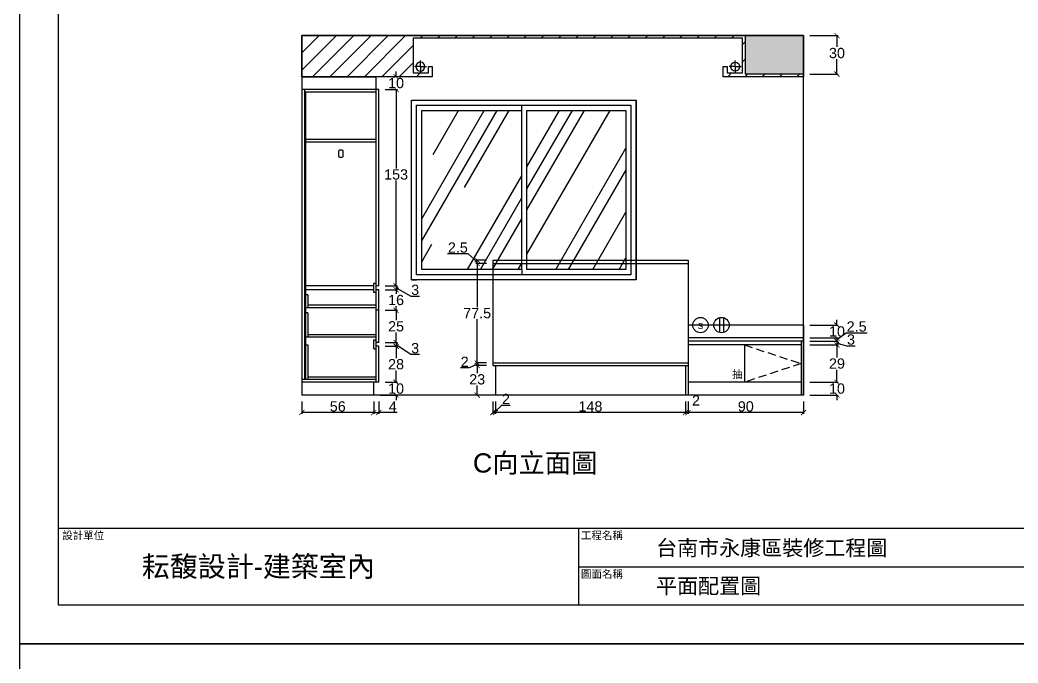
# Model space of a CAD drawing. Header units: millimetres. Extents: x -2628 to 3435, y -3699 to 2704.
# Drawn here: x 1698 to 2475, y -1338 to -837 of the extents above; entities that cross this region are included whole.
import ezdxf
from ezdxf.enums import TextEntityAlignment as Align

# ---------------------------------------------------------------- set-up
doc = ezdxf.new("R2010")
doc.units = ezdxf.units.MM
doc.header["$PDMODE"] = 35
doc.linetypes.add('HIDDEN', pattern=[9.525, 6.35, -3.175])
for name, color, linetype in [('02-結構樑', 252, 'HIDDEN'), ('03-結構牆', 253, 'Continuous'), ('05-窗線', 150, 'Continuous'), ('06-傢俱', 6, 'Continuous'), ('08-文字', 7, 'Continuous'), ('10-標註', 140, 'Continuous'), ('11-填充', 8, 'Continuous'), ('13-線', 40, 'Continuous'), ('14-燈具', 40, 'Continuous'), ('圖框', 255, 'Continuous'), ('填充線', 8, 'Continuous')]:
    doc.layers.add(name, color=color, linetype=linetype)
doc.layers.add('不出圖', color=235, linetype='Continuous', plot=False)
doc.styles.get("Standard").update_dxf_attribs({"font": 'arial.ttf'})
doc.dimstyles.new('ISO-40', dxfattribs={"dimscale": 0, "dimtxt": 8, "dimasz": 4, "dimexe": 1, "dimexo": 5, "dimgap": 0.68, "dimtad": 1, "dimtih": 1, "dimtoh": 1, "dimdec": 1, "dimrnd": 0.5, "dimdsep": 46, "dimtxsty": 'Standard', "dimblk": 'ARCHTICK', "dimcen": 2.5, "dimadec": 0, "dimazin": 0, "dimtfac": 1, "dimtdec": 1, "dimtmove": 1, "dimatfit": 3, "dimldrblk": 'ARCHTICK', "dimfxl": 15, "dimarcsym": 0})

# ---------------------------------------------------------------- blocks, each defined once
blk = doc.blocks.new('開關')
at = {"layer": '13-線'}
blk.add_circle((0, 0), 12, dxfattribs=at)
blk.add_text('s', height=12, dxfattribs=at).set_placement((0, 0), align=Align.MIDDLE)
blk = doc.blocks.new('插座')
at = {"layer": '13-線'}
for p, q in [((-3, 11.6), (-3, -11.6)), ((3, 11.6), (3, -11.6))]:
    blk.add_line(p, q, dxfattribs=at)
blk.add_circle((0, 0), 12, dxfattribs=at)
blk = doc.blocks.new('櫃子高低立面')
at = {"layer": '06-傢俱'}
for p, q in [((0, 248), (0, 0)), ((0, 248), (58, 248)), ((58, 10), (58, 248)), ((60, 238), (0, 238)), ((2, 238), (2, 12)), ((58, 236), (2, 236)), ((2.8, 236), (2.8, 12)), ((60, 85), (60, 238)), ((58, 199), (2.8, 199)), ((58, 197), (2.8, 197)), ((56, 80), (56, 87)), ((58, 87), (56, 87)), ((56, 85), (2.8, 85)), ((56, 82), (2.8, 82)), ((4.8, 78), (2.8, 78)), ((4.8, 78), (4.8, 68)), ((58, 80), (56, 80)), ((60, 85), (58, 85)), ((60, 82), (58, 82)), ((60, 41), (60, 82)), ((58, 70), (4.8, 70)), ((58, 68), (2.8, 68)), ((4.8, 64), (2.8, 64)), ((4.8, 64), (4.8, 45)), ((60, 66), (58, 66)), ((58, 47), (4.8, 47)), ((58, 45), (2.8, 45)), ((2.8, 39), (4.8, 39)), ((4.8, 39), (4.8, 12)), ((56, 36), (56, 43)), ((56, 43), (58, 43)), ((60, 41), (58, 41)), ((56, 36), (58, 36)), ((60, 38), (58, 38)), ((60, 10), (60, 38)), ((58, 12), (0, 12)), ((60, 10), (0, 10)), ((58, 14), (4.8, 14)), ((56, 0), (56, 10)), ((56, 0), (0, 0))]:
    blk.add_line(p, q, dxfattribs=at)
blk.add_lwpolyline([(29.9, 191), (30.9, 191, -0.414214), (31.9, 190), (31.9, 186, -0.414214), (30.9, 185), (29.9, 185, -0.414214), (28.9, 186), (28.9, 190, -0.414214)], format="xyb", close=True, dxfattribs=at)
blk = doc.blocks.new('_ArchTick')
at = {"color": 0, "linetype": 'ByBlock', "const_width": 0.15}
blk.add_lwpolyline([(-0.5, -0.5), (0.5, 0.5)], dxfattribs=at)
blk = doc.blocks.new('*D259')
at = {"layer": '10-標註', "color": 0, "lineweight": -2, "transparency": 16777216}
for p, q in [((1982.58, -891.21), (1991.99, -891.21)), ((1990.99, -891.21), (1990.99, -952.65)), ((1990.99, -1044.21), (1990.99, -962.18)), ((1982.58, -1044.21), (1991.99, -1044.21))]:
    blk.add_line(p, q, dxfattribs=at)
at = {"layer": 'Defpoints', "color": 0, "transparency": 16777216}
for p in [(1977.58, -891.21), (1977.58, -1044.21), (1990.99, -1044.21)]:
    blk.add_point(p, dxfattribs=at)
at = {"layer": '10-標註', "color": 0, "lineweight": -2, "transparency": 16777216, "xscale": 4, "yscale": 4, "zscale": 4}
for p, rotation in [((1990.99, -891.21), 90), ((1990.99, -1044.21), 270)]:
    blk.add_blockref('_ArchTick', p, dxfattribs=dict(at, rotation=rotation))
at = {"layer": '10-標註', "color": 0, "transparency": 16777216, "insert": (1990.99, -957.41), "char_height": 8, "attachment_point": 5}
blk.add_mtext('153', dxfattribs=at)
blk = doc.blocks.new('*D260')
at = {"layer": '10-標註', "color": 0, "lineweight": -2, "transparency": 16777216}
for p, q in [((1982.58, -1044.21), (1991.99, -1044.21)), ((1982.58, -1047.21), (1991.99, -1047.21)), ((1990.99, -1044.21), (1990.99, -1047.21)), ((1990.99, -1045.71), (2002.55, -1052.09)), ((2002.55, -1052.09), (2009.15, -1052.09))]:
    blk.add_line(p, q, dxfattribs=at)
at = {"layer": 'Defpoints', "color": 0, "transparency": 16777216}
for p in [(1977.58, -1044.21), (1977.58, -1047.21), (1990.99, -1047.21)]:
    blk.add_point(p, dxfattribs=at)
at = {"layer": '10-標註', "color": 0, "lineweight": -2, "transparency": 16777216, "xscale": 4, "yscale": 4, "zscale": 4}
for p, rotation in [((1990.99, -1044.21), 90), ((1990.99, -1047.21), 270)]:
    blk.add_blockref('_ArchTick', p, dxfattribs=dict(at, rotation=rotation))
at = {"layer": '10-標註', "color": 0, "transparency": 16777216, "insert": (2005.85, -1047.32), "char_height": 8, "attachment_point": 5}
blk.add_mtext('3', dxfattribs=at)
blk = doc.blocks.new('*D261')
at = {"layer": '10-標註', "color": 0, "lineweight": -2, "transparency": 16777216}
for p, q in [((1982.58, -1047.21), (1991.99, -1047.21)), ((1990.99, -1047.21), (1990.99, -1050.44)), ((1982.58, -1063.21), (1991.99, -1063.21)), ((1990.99, -1063.21), (1990.99, -1059.97))]:
    blk.add_line(p, q, dxfattribs=at)
at = {"layer": 'Defpoints', "color": 0, "transparency": 16777216}
for p in [(1977.58, -1047.21), (1977.58, -1063.21), (1990.99, -1063.21)]:
    blk.add_point(p, dxfattribs=at)
at = {"layer": '10-標註', "color": 0, "lineweight": -2, "transparency": 16777216, "xscale": 4, "yscale": 4, "zscale": 4}
for p, rotation in [((1990.99, -1047.21), 90), ((1990.99, -1063.21), 270)]:
    blk.add_blockref('_ArchTick', p, dxfattribs=dict(at, rotation=rotation))
at = {"layer": '10-標註', "color": 0, "transparency": 16777216, "insert": (1990.99, -1055.21), "char_height": 8, "attachment_point": 5}
blk.add_mtext('16', dxfattribs=at)
blk = doc.blocks.new('*D262')
at = {"layer": '10-標註', "color": 0, "lineweight": -2, "transparency": 16777216}
for p, q in [((1982.58, -1063.21), (1991.99, -1063.21)), ((1990.99, -1063.21), (1990.99, -1070.94)), ((1990.99, -1088.21), (1990.99, -1080.47)), ((1982.58, -1088.21), (1991.99, -1088.21))]:
    blk.add_line(p, q, dxfattribs=at)
at = {"layer": 'Defpoints', "color": 0, "transparency": 16777216}
for p in [(1977.58, -1063.21), (1977.58, -1088.21), (1990.99, -1088.21)]:
    blk.add_point(p, dxfattribs=at)
at = {"layer": '10-標註', "color": 0, "lineweight": -2, "transparency": 16777216, "xscale": 4, "yscale": 4, "zscale": 4}
for p, rotation in [((1990.99, -1063.21), 90), ((1990.99, -1088.21), 270)]:
    blk.add_blockref('_ArchTick', p, dxfattribs=dict(at, rotation=rotation))
at = {"layer": '10-標註', "color": 0, "transparency": 16777216, "insert": (1990.99, -1075.71), "char_height": 8, "attachment_point": 5}
blk.add_mtext('25', dxfattribs=at)
blk = doc.blocks.new('*D263')
at = {"layer": '10-標註', "color": 0, "lineweight": -2, "transparency": 16777216}
for p, q in [((1982.58, -1088.21), (1991.99, -1088.21)), ((1990.99, -1088.21), (1990.99, -1091.21)), ((1982.58, -1091.21), (1991.99, -1091.21)), ((1990.99, -1089.71), (2002.55, -1097.47)), ((2002.55, -1097.47), (2009.15, -1097.47))]:
    blk.add_line(p, q, dxfattribs=at)
at = {"layer": 'Defpoints', "color": 0, "transparency": 16777216}
for p in [(1977.58, -1088.21), (1977.58, -1091.21), (1990.99, -1091.21)]:
    blk.add_point(p, dxfattribs=at)
at = {"layer": '10-標註', "color": 0, "lineweight": -2, "transparency": 16777216, "xscale": 4, "yscale": 4, "zscale": 4}
for p, rotation in [((1990.99, -1088.21), 90), ((1990.99, -1091.21), 270)]:
    blk.add_blockref('_ArchTick', p, dxfattribs=dict(at, rotation=rotation))
at = {"layer": '10-標註', "color": 0, "transparency": 16777216, "insert": (2005.85, -1092.7), "char_height": 8, "attachment_point": 5}
blk.add_mtext('3', dxfattribs=at)
blk = doc.blocks.new('*D264')
at = {"layer": '10-標註', "color": 0, "lineweight": -2, "transparency": 16777216}
for p, q in [((1982.58, -1091.21), (1991.99, -1091.21)), ((1990.99, -1091.21), (1990.99, -1100.44)), ((1990.99, -1119.21), (1990.99, -1109.97)), ((1982.58, -1119.21), (1991.99, -1119.21))]:
    blk.add_line(p, q, dxfattribs=at)
at = {"layer": 'Defpoints', "color": 0, "transparency": 16777216}
for p in [(1977.58, -1091.21), (1977.58, -1119.21), (1990.99, -1119.21)]:
    blk.add_point(p, dxfattribs=at)
at = {"layer": '10-標註', "color": 0, "lineweight": -2, "transparency": 16777216, "xscale": 4, "yscale": 4, "zscale": 4}
for p, rotation in [((1990.99, -1091.21), 90), ((1990.99, -1119.21), 270)]:
    blk.add_blockref('_ArchTick', p, dxfattribs=dict(at, rotation=rotation))
at = {"layer": '10-標註', "color": 0, "transparency": 16777216, "insert": (1990.99, -1105.21), "char_height": 8, "attachment_point": 5}
blk.add_mtext('28', dxfattribs=at)
blk = doc.blocks.new('*D265')
at = {"layer": '10-標註', "color": 0, "lineweight": -2, "transparency": 16777216}
for p, q in [((1917.58, -1134.21), (1917.58, -1143.87)), ((1973.58, -1134.21), (1973.58, -1143.87)), ((1973.58, -1142.87), (1917.58, -1142.87))]:
    blk.add_line(p, q, dxfattribs=at)
at = {"layer": 'Defpoints', "color": 0, "transparency": 16777216}
for p in [(1917.58, -1129.21), (1973.58, -1129.21), (1917.58, -1142.87)]:
    blk.add_point(p, dxfattribs=at)
at = {"layer": '10-標註', "color": 0, "lineweight": -2, "transparency": 16777216, "xscale": 4, "yscale": 4, "zscale": 4, "rotation": 180}
blk.add_blockref('_ArchTick', (1917.58, -1142.87), dxfattribs=at)
at = {"layer": '10-標註', "color": 0, "lineweight": -2, "transparency": 16777216, "xscale": 4, "yscale": 4, "zscale": 4}
blk.add_blockref('_ArchTick', (1973.58, -1142.87), dxfattribs=at)
at = {"layer": '10-標註', "color": 0, "transparency": 16777216, "insert": (1945.58, -1138.11), "char_height": 8, "attachment_point": 5}
blk.add_mtext('56', dxfattribs=at)
blk = doc.blocks.new('*D266')
at = {"layer": '10-標註', "color": 0, "lineweight": -2, "transparency": 16777216}
for p, q in [((1973.58, -1134.21), (1973.58, -1143.87)), ((1977.58, -1134.21), (1977.58, -1143.87)), ((1973.58, -1142.87), (1977.58, -1142.87)), ((1991.87, -1142.87), (1977.58, -1142.87))]:
    blk.add_line(p, q, dxfattribs=at)
at = {"layer": 'Defpoints', "color": 0, "transparency": 16777216}
for p in [(1973.58, -1129.21), (1977.58, -1129.21), (1977.58, -1142.87)]:
    blk.add_point(p, dxfattribs=at)
at = {"layer": '10-標註', "color": 0, "lineweight": -2, "transparency": 16777216, "xscale": 4, "yscale": 4, "zscale": 4, "rotation": 180}
blk.add_blockref('_ArchTick', (1973.58, -1142.87), dxfattribs=at)
at = {"layer": '10-標註', "color": 0, "lineweight": -2, "transparency": 16777216, "xscale": 4, "yscale": 4, "zscale": 4}
blk.add_blockref('_ArchTick', (1977.58, -1142.87), dxfattribs=at)
at = {"layer": '10-標註', "color": 0, "transparency": 16777216, "insert": (1988.43, -1138.19), "char_height": 8, "attachment_point": 5}
blk.add_mtext('4', dxfattribs=at)
blk = doc.blocks.new('*D267')
at = {"layer": '10-標註', "color": 0, "lineweight": -2, "transparency": 16777216}
for p, q in [((2218.38, -1134.21), (2218.38, -1143.87)), ((2308.38, -1134.21), (2308.38, -1143.87)), ((2308.38, -1142.87), (2218.38, -1142.87))]:
    blk.add_line(p, q, dxfattribs=at)
at = {"layer": 'Defpoints', "color": 0, "transparency": 16777216}
for p in [(2218.38, -1129.21), (2308.38, -1129.21), (2218.38, -1142.87)]:
    blk.add_point(p, dxfattribs=at)
at = {"layer": '10-標註', "color": 0, "lineweight": -2, "transparency": 16777216, "xscale": 4, "yscale": 4, "zscale": 4, "rotation": 180}
blk.add_blockref('_ArchTick', (2218.38, -1142.87), dxfattribs=at)
at = {"layer": '10-標註', "color": 0, "lineweight": -2, "transparency": 16777216, "xscale": 4, "yscale": 4, "zscale": 4}
blk.add_blockref('_ArchTick', (2308.38, -1142.87), dxfattribs=at)
at = {"layer": '10-標註', "color": 0, "transparency": 16777216, "insert": (2263.38, -1138.11), "char_height": 8, "attachment_point": 5}
blk.add_mtext('90', dxfattribs=at)
blk = doc.blocks.new('*D268')
at = {"layer": '10-標註', "color": 0, "lineweight": -2, "transparency": 16777216}
for p, q in [((2216.38, -1134.21), (2216.38, -1143.87)), ((2218.38, -1134.21), (2218.38, -1143.87)), ((2218.38, -1142.87), (2216.38, -1142.87))]:
    blk.add_line(p, q, dxfattribs=at)
at = {"layer": 'Defpoints', "color": 0, "transparency": 16777216}
for p in [(2216.38, -1129.21), (2218.38, -1129.21), (2216.38, -1142.87)]:
    blk.add_point(p, dxfattribs=at)
at = {"layer": '10-標註', "color": 0, "lineweight": -2, "transparency": 16777216, "xscale": 4, "yscale": 4, "zscale": 4, "rotation": 180}
blk.add_blockref('_ArchTick', (2216.38, -1142.87), dxfattribs=at)
at = {"layer": '10-標註', "color": 0, "lineweight": -2, "transparency": 16777216, "xscale": 4, "yscale": 4, "zscale": 4}
blk.add_blockref('_ArchTick', (2218.38, -1142.87), dxfattribs=at)
at = {"layer": '10-標註', "color": 0, "transparency": 16777216, "insert": (2224.6, -1133.39), "char_height": 8, "attachment_point": 5}
blk.add_mtext('2', dxfattribs=at)
blk = doc.blocks.new('*D269')
at = {"layer": '10-標註', "color": 0, "lineweight": -2, "transparency": 16777216}
for p, q in [((2068.38, -1134.21), (2068.38, -1143.87)), ((2216.38, -1134.21), (2216.38, -1143.87)), ((2216.38, -1142.87), (2068.38, -1142.87))]:
    blk.add_line(p, q, dxfattribs=at)
at = {"layer": 'Defpoints', "color": 0, "transparency": 16777216}
for p in [(2068.38, -1129.21), (2216.38, -1129.21), (2068.38, -1142.87)]:
    blk.add_point(p, dxfattribs=at)
at = {"layer": '10-標註', "color": 0, "lineweight": -2, "transparency": 16777216, "xscale": 4, "yscale": 4, "zscale": 4, "rotation": 180}
blk.add_blockref('_ArchTick', (2068.38, -1142.87), dxfattribs=at)
at = {"layer": '10-標註', "color": 0, "lineweight": -2, "transparency": 16777216, "xscale": 4, "yscale": 4, "zscale": 4}
blk.add_blockref('_ArchTick', (2216.38, -1142.87), dxfattribs=at)
at = {"layer": '10-標註', "color": 0, "transparency": 16777216, "insert": (2142.38, -1138.11), "char_height": 8, "attachment_point": 5}
blk.add_mtext('148', dxfattribs=at)
blk = doc.blocks.new('*D270')
at = {"layer": '10-標註', "color": 0, "lineweight": -2, "transparency": 16777216}
for p, q in [((2066.38, -1134.21), (2066.38, -1143.87)), ((2068.38, -1134.21), (2068.38, -1143.87)), ((2067.38, -1142.87), (2073.25, -1136.98)), ((2073.25, -1136.98), (2079.9, -1136.98)), ((2068.38, -1142.87), (2066.38, -1142.87))]:
    blk.add_line(p, q, dxfattribs=at)
at = {"layer": 'Defpoints', "color": 0, "transparency": 16777216}
for p in [(2066.38, -1129.21), (2068.38, -1129.21), (2066.38, -1142.87)]:
    blk.add_point(p, dxfattribs=at)
at = {"layer": '10-標註', "color": 0, "lineweight": -2, "transparency": 16777216, "xscale": 4, "yscale": 4, "zscale": 4, "rotation": 180}
blk.add_blockref('_ArchTick', (2066.38, -1142.87), dxfattribs=at)
at = {"layer": '10-標註', "color": 0, "lineweight": -2, "transparency": 16777216, "xscale": 4, "yscale": 4, "zscale": 4}
blk.add_blockref('_ArchTick', (2068.38, -1142.87), dxfattribs=at)
at = {"layer": '10-標註', "color": 0, "transparency": 16777216, "insert": (2076.57, -1132.28), "char_height": 8, "attachment_point": 5}
blk.add_mtext('2', dxfattribs=at)
blk = doc.blocks.new('*D272')
at = {"layer": '10-標註', "color": 0, "lineweight": -2, "transparency": 16777216}
for p, q in [((2334.39, -1074.71), (2334.39, -1070.71)), ((2313.38, -1074.71), (2335.39, -1074.71)), ((2334.39, -1074.71), (2334.39, -1074.94)), ((2313.38, -1084.71), (2335.39, -1084.71)), ((2334.39, -1084.71), (2334.39, -1084.47)), ((2334.39, -1084.71), (2334.39, -1088.71))]:
    blk.add_line(p, q, dxfattribs=at)
at = {"layer": 'Defpoints', "color": 0, "transparency": 16777216}
for p in [(2308.38, -1074.71), (2334.39, -1074.71), (2308.38, -1084.71)]:
    blk.add_point(p, dxfattribs=at)
at = {"layer": '10-標註', "color": 0, "lineweight": -2, "transparency": 16777216, "xscale": 4, "yscale": 4, "zscale": 4}
for p, rotation in [((2334.39, -1074.71), 270), ((2334.39, -1084.71), 90)]:
    blk.add_blockref('_ArchTick', p, dxfattribs=dict(at, rotation=rotation))
at = {"layer": '10-標註', "color": 0, "transparency": 16777216, "insert": (2334.39, -1079.71), "char_height": 8, "attachment_point": 5}
blk.add_mtext('10', dxfattribs=at)
blk = doc.blocks.new('*D273')
at = {"layer": '10-標註', "color": 0, "lineweight": -2, "transparency": 16777216}
for p, q in [((2061.38, -1106.21), (2053.16, -1106.21)), ((2054.16, -1106.21), (2054.16, -1112.25)), ((2054.16, -1129.21), (2054.16, -1121.78)), ((2061.38, -1129.21), (2053.16, -1129.21))]:
    blk.add_line(p, q, dxfattribs=at)
at = {"layer": 'Defpoints', "color": 0, "transparency": 16777216}
for p in [(2054.16, -1106.21), (2066.38, -1106.21), (2066.38, -1129.21)]:
    blk.add_point(p, dxfattribs=at)
at = {"layer": '10-標註', "color": 0, "lineweight": -2, "transparency": 16777216, "xscale": 4, "yscale": 4, "zscale": 4}
for p, rotation in [((2054.16, -1106.21), 90), ((2054.16, -1129.21), 270)]:
    blk.add_blockref('_ArchTick', p, dxfattribs=dict(at, rotation=rotation))
at = {"layer": '10-標註', "color": 0, "transparency": 16777216, "insert": (2054.16, -1117.02), "char_height": 8, "attachment_point": 5}
blk.add_mtext('23', dxfattribs=at)
blk = doc.blocks.new('*D274')
at = {"layer": '10-標註', "color": 0, "lineweight": -2, "transparency": 16777216}
for p, q in [((2047.8, -1107.99), (2041.14, -1107.99)), ((2054.16, -1105.21), (2047.8, -1107.99)), ((2061.38, -1104.21), (2053.16, -1104.21)), ((2061.38, -1106.21), (2053.16, -1106.21)), ((2054.16, -1106.21), (2054.16, -1104.21))]:
    blk.add_line(p, q, dxfattribs=at)
at = {"layer": 'Defpoints', "color": 0, "transparency": 16777216}
for p in [(2054.16, -1104.21), (2066.38, -1104.21), (2066.38, -1106.21)]:
    blk.add_point(p, dxfattribs=at)
at = {"layer": '10-標註', "color": 0, "lineweight": -2, "transparency": 16777216, "xscale": 4, "yscale": 4, "zscale": 4}
for p, rotation in [((2054.16, -1104.21), 90), ((2054.16, -1106.21), 270)]:
    blk.add_blockref('_ArchTick', p, dxfattribs=dict(at, rotation=rotation))
at = {"layer": '10-標註', "color": 0, "transparency": 16777216, "insert": (2044.47, -1103.3), "char_height": 8, "attachment_point": 5}
blk.add_mtext('2', dxfattribs=at)
blk = doc.blocks.new('*D276')
at = {"layer": '10-標註', "color": 0, "lineweight": -2, "transparency": 16777216}
for p, q in [((2313.38, -1084.71), (2335.39, -1084.71)), ((2313.38, -1087.21), (2335.39, -1087.21)), ((2334.39, -1085.96), (2341.68, -1080.63)), ((2334.39, -1084.71), (2334.39, -1087.21)), ((2341.68, -1080.63), (2357.8, -1080.63))]:
    blk.add_line(p, q, dxfattribs=at)
at = {"layer": 'Defpoints', "color": 0, "transparency": 16777216}
for p in [(2308.38, -1084.71), (2308.38, -1087.21), (2334.39, -1087.21)]:
    blk.add_point(p, dxfattribs=at)
at = {"layer": '10-標註', "color": 0, "lineweight": -2, "transparency": 16777216, "xscale": 4, "yscale": 4, "zscale": 4}
for p, rotation in [((2334.39, -1084.71), 90), ((2334.39, -1087.21), 270)]:
    blk.add_blockref('_ArchTick', p, dxfattribs=dict(at, rotation=rotation))
at = {"layer": '10-標註', "color": 0, "transparency": 16777216, "insert": (2349.74, -1075.86), "char_height": 8, "attachment_point": 5}
blk.add_mtext('2.5', dxfattribs=at)
blk = doc.blocks.new('*D277')
at = {"layer": '10-標註', "color": 0, "lineweight": -2, "transparency": 16777216}
for p, q in [((2313.38, -1087.21), (2335.39, -1087.21)), ((2334.39, -1087.21), (2334.39, -1090.21)), ((2313.38, -1090.21), (2335.39, -1090.21)), ((2334.39, -1088.71), (2341.99, -1090.74)), ((2341.99, -1090.74), (2348.59, -1090.74))]:
    blk.add_line(p, q, dxfattribs=at)
at = {"layer": 'Defpoints', "color": 0, "transparency": 16777216}
for p in [(2308.38, -1087.21), (2308.38, -1090.21), (2334.39, -1090.21)]:
    blk.add_point(p, dxfattribs=at)
at = {"layer": '10-標註', "color": 0, "lineweight": -2, "transparency": 16777216, "xscale": 4, "yscale": 4, "zscale": 4}
for p, rotation in [((2334.39, -1087.21), 90), ((2334.39, -1090.21), 270)]:
    blk.add_blockref('_ArchTick', p, dxfattribs=dict(at, rotation=rotation))
at = {"layer": '10-標註', "color": 0, "transparency": 16777216, "insert": (2345.29, -1085.97), "char_height": 8, "attachment_point": 5}
blk.add_mtext('3', dxfattribs=at)
blk = doc.blocks.new('*D278')
at = {"layer": '10-標註', "color": 0, "lineweight": -2, "transparency": 16777216}
for p, q in [((2313.38, -1090.21), (2335.39, -1090.21)), ((2334.39, -1090.21), (2334.39, -1099.94)), ((2334.39, -1119.21), (2334.39, -1109.47)), ((2313.38, -1119.21), (2335.39, -1119.21))]:
    blk.add_line(p, q, dxfattribs=at)
at = {"layer": 'Defpoints', "color": 0, "transparency": 16777216}
for p in [(2308.38, -1090.21), (2308.38, -1119.21), (2334.39, -1119.21)]:
    blk.add_point(p, dxfattribs=at)
at = {"layer": '10-標註', "color": 0, "lineweight": -2, "transparency": 16777216, "xscale": 4, "yscale": 4, "zscale": 4}
for p, rotation in [((2334.39, -1090.21), 90), ((2334.39, -1119.21), 270)]:
    blk.add_blockref('_ArchTick', p, dxfattribs=dict(at, rotation=rotation))
at = {"layer": '10-標註', "color": 0, "transparency": 16777216, "insert": (2334.39, -1104.71), "char_height": 8, "attachment_point": 5}
blk.add_mtext('29', dxfattribs=at)
blk = doc.blocks.new('*D279')
at = {"layer": '10-標註', "color": 0, "lineweight": -2, "transparency": 16777216}
for p, q in [((2313.38, -1119.21), (2335.39, -1119.21)), ((2334.39, -1119.21), (2334.39, -1115.21)), ((2334.39, -1119.21), (2334.39, -1119.44)), ((2313.38, -1129.21), (2335.39, -1129.21)), ((2334.39, -1129.21), (2334.39, -1128.97)), ((2334.39, -1129.21), (2334.39, -1133.21))]:
    blk.add_line(p, q, dxfattribs=at)
at = {"layer": 'Defpoints', "color": 0, "transparency": 16777216}
for p in [(2308.38, -1119.21), (2308.38, -1129.21), (2334.39, -1129.21)]:
    blk.add_point(p, dxfattribs=at)
at = {"layer": '10-標註', "color": 0, "lineweight": -2, "transparency": 16777216, "xscale": 4, "yscale": 4, "zscale": 4}
for p, rotation in [((2334.39, -1119.21), 270), ((2334.39, -1129.21), 90)]:
    blk.add_blockref('_ArchTick', p, dxfattribs=dict(at, rotation=rotation))
at = {"layer": '10-標註', "color": 0, "transparency": 16777216, "insert": (2334.39, -1124.21), "char_height": 8, "attachment_point": 5}
blk.add_mtext('10', dxfattribs=at)
blk = doc.blocks.new('*D280')
at = {"layer": '10-標註', "color": 0, "lineweight": -2, "transparency": 16777216}
for p, q in [((2061.38, -1026.71), (2053.16, -1026.71)), ((2054.16, -1026.71), (2054.16, -1060.71)), ((2054.16, -1104.21), (2054.16, -1070.21)), ((2061.38, -1104.21), (2053.16, -1104.21))]:
    blk.add_line(p, q, dxfattribs=at)
at = {"layer": 'Defpoints', "color": 0, "transparency": 16777216}
for p in [(2054.16, -1026.71), (2066.38, -1026.71), (2066.38, -1104.21)]:
    blk.add_point(p, dxfattribs=at)
at = {"layer": '10-標註', "color": 0, "lineweight": -2, "transparency": 16777216, "xscale": 4, "yscale": 4, "zscale": 4}
for p, rotation in [((2054.16, -1026.71), 90), ((2054.16, -1104.21), 270)]:
    blk.add_blockref('_ArchTick', p, dxfattribs=dict(at, rotation=rotation))
at = {"layer": '10-標註', "color": 0, "transparency": 16777216, "insert": (2054.16, -1065.46), "char_height": 8, "attachment_point": 5}
blk.add_mtext('77.5', dxfattribs=at)
blk = doc.blocks.new('*D281')
at = {"layer": '10-標註', "color": 0, "lineweight": -2, "transparency": 16777216}
for p, q in [((2047.17, -1019.13), (2031.04, -1019.13)), ((2054.16, -1025.46), (2047.17, -1019.13)), ((2061.38, -1024.21), (2053.16, -1024.21)), ((2054.16, -1026.71), (2054.16, -1024.21)), ((2061.38, -1026.71), (2053.16, -1026.71))]:
    blk.add_line(p, q, dxfattribs=at)
at = {"layer": 'Defpoints', "color": 0, "transparency": 16777216}
for p in [(2054.16, -1024.21), (2066.38, -1024.21), (2066.38, -1026.71)]:
    blk.add_point(p, dxfattribs=at)
at = {"layer": '10-標註', "color": 0, "lineweight": -2, "transparency": 16777216, "xscale": 4, "yscale": 4, "zscale": 4}
for p, rotation in [((2054.16, -1024.21), 90), ((2054.16, -1026.71), 270)]:
    blk.add_blockref('_ArchTick', p, dxfattribs=dict(at, rotation=rotation))
at = {"layer": '10-標註', "color": 0, "transparency": 16777216, "insert": (2039.11, -1014.37), "char_height": 8, "attachment_point": 5}
blk.add_mtext('2.5', dxfattribs=at)
blk = doc.blocks.new('*D284')
at = {"layer": '10-標註', "color": 0, "lineweight": -2, "transparency": 16777216}
for p, q in [((2313.38, -849.21), (2335.39, -849.21)), ((2334.39, -849.21), (2334.39, -858.06)), ((2334.39, -879.21), (2334.39, -867.6)), ((2313.38, -879.21), (2335.39, -879.21))]:
    blk.add_line(p, q, dxfattribs=at)
at = {"layer": 'Defpoints', "color": 0, "transparency": 16777216}
for p in [(2308.38, -849.21), (2308.38, -879.21), (2334.39, -879.21)]:
    blk.add_point(p, dxfattribs=at)
at = {"layer": '10-標註', "color": 0, "lineweight": -2, "transparency": 16777216, "xscale": 4, "yscale": 4, "zscale": 4}
for p, rotation in [((2334.39, -849.21), 90), ((2334.39, -879.21), 270)]:
    blk.add_blockref('_ArchTick', p, dxfattribs=dict(at, rotation=rotation))
at = {"layer": '10-標註', "color": 0, "transparency": 16777216, "insert": (2334.39, -862.83), "char_height": 8, "attachment_point": 5}
blk.add_mtext('30', dxfattribs=at)
blk = doc.blocks.new('*U57')
at = {"layer": '14-燈具'}
blk.add_line((0, -5), (0, 5), dxfattribs=at)
blk = doc.blocks.new('*U58')
at = {"layer": '14-燈具', "color": 0, "linetype": 'ByBlock', "lineweight": -2, "transparency": 16777216}
blk.add_blockref('*U57', (3428.2, 265.7), dxfattribs=at)
for p, rotation in [((3423.2, 260.7), 90), ((3428.2, 255.7), 180), ((3433.2, 260.7), 270)]:
    blk.add_blockref('*U57', p, dxfattribs=dict(at, rotation=rotation))
blk = doc.blocks.new('燈_崁燈直徑15')
at = {"layer": '14-燈具'}
blk.add_circle((0, 0), 7.5, dxfattribs=at)
blk.add_blockref('*U58', (-3428.2, -260.7), dxfattribs=at)
blk = doc.blocks.new('*D459')
at = {"layer": '10-標註', "color": 0, "lineweight": -2, "transparency": 16777216}
for p, q in [((1982.58, -1119.21), (1991.99, -1119.21)), ((1990.99, -1119.21), (1990.99, -1115.21)), ((1990.99, -1119.21), (1990.99, -1119.44)), ((1978.58, -1129.21), (1991.99, -1129.21)), ((1990.99, -1129.21), (1990.99, -1128.97)), ((1990.99, -1129.21), (1990.99, -1133.21))]:
    blk.add_line(p, q, dxfattribs=at)
at = {"layer": 'Defpoints', "color": 0, "transparency": 16777216}
for p in [(1977.58, -1119.21), (1973.58, -1129.21), (1990.99, -1129.21)]:
    blk.add_point(p, dxfattribs=at)
at = {"layer": '10-標註', "color": 0, "lineweight": -2, "transparency": 16777216, "xscale": 4, "yscale": 4, "zscale": 4}
for p, rotation in [((1990.99, -1119.21), 270), ((1990.99, -1129.21), 90)]:
    blk.add_blockref('_ArchTick', p, dxfattribs=dict(at, rotation=rotation))
at = {"layer": '10-標註', "color": 0, "transparency": 16777216, "insert": (1990.99, -1124.21), "char_height": 8, "attachment_point": 5}
blk.add_mtext('10', dxfattribs=at)
blk = doc.blocks.new('*D460')
at = {"layer": '10-標註', "color": 0, "lineweight": -2, "transparency": 16777216}
for p, q in [((1990.99, -881.21), (1990.99, -877.21)), ((1988.34, -881.21), (1989.99, -881.21)), ((1990.99, -881.21), (1990.99, -881.44)), ((1982.58, -891.21), (1991.99, -891.21)), ((1990.99, -891.21), (1990.99, -890.97)), ((1990.99, -891.21), (1990.99, -895.21))]:
    blk.add_line(p, q, dxfattribs=at)
at = {"layer": 'Defpoints', "color": 0, "transparency": 16777216}
for p in [(1990.99, -881.21), (1993.34, -881.21), (1977.58, -891.21)]:
    blk.add_point(p, dxfattribs=at)
at = {"layer": '10-標註', "color": 0, "lineweight": -2, "transparency": 16777216, "xscale": 4, "yscale": 4, "zscale": 4}
for p, rotation in [((1990.99, -881.21), 270), ((1990.99, -891.21), 90)]:
    blk.add_blockref('_ArchTick', p, dxfattribs=dict(at, rotation=rotation))
at = {"layer": '10-標註', "color": 0, "transparency": 16777216, "insert": (1990.99, -886.21), "char_height": 8, "attachment_point": 5}
blk.add_mtext('10', dxfattribs=at)

msp = doc.modelspace()

# ---------------------------------------------------------------- hatches: boundary and pattern name
at = {"layer": '11-填充'}
h = msp.add_hatch(color=256, dxfattribs=at)
h.dxf.hatch_style = 1
h.paths.add_polyline_path([(2262.88, -849.21), (2262.88, -879.21), (2308.38, -879.21), (2308.38, -849.21)])
at = {"layer": '填充線'}
h = msp.add_hatch(dxfattribs=at)
h.set_pattern_fill('ANSI31', color=8, scale=3)
h.set_pattern_definition([(45, (1917.582, -849.208), (-6.7352, 6.7352), [])])
h.paths.add_polyline_path([(2004.18, -851.21), (2260.88, -851.21), (2260.88, -878.21), (2248.88, -878.21), (2248.88, -873.21), (2245.88, -873.21), (2245.88, -881.21), (2308.38, -881.21), (2308.38, -879.21), (2262.88, -879.21), (2262.88, -849.21), (1917.58, -849.21), (1917.58, -881.21), (1975.58, -881.21), (2019.18, -881.21), (2019.18, -873.21), (2016.18, -873.21), (2016.18, -878.21), (2004.18, -878.21)])
h = msp.add_hatch(dxfattribs=at)
h.set_pattern_fill('AR-RROOF', color=8, scale=2, angle=60)
h.set_pattern_definition([(60, (2010.95, -907.44), (11.886, 122.187), [762, -101.6, 254, -50.8]), (60, (2022.74, -836.226), (-83.912, -10.212), [152.4, -16.764, 304.8, -38.1]), (60, (1986.257, -863.85), (102.604, 245.7873), [406.4, -71.12, 203.2, -50.8])])
h.paths.add_polyline_path([(2010.95, -1031.44), (2088.95, -1031.44), (2088.95, -907.44), (2010.95, -907.44)])
h.paths.add_polyline_path([(2169.96, -907.44), (2092.95, -907.44), (2092.95, -1031.44), (2169.96, -1031.44)])

# ---------------------------------------------------------------- linework, layer by layer
at = {"layer": '02-結構樑', "linetype": 'ByBlock'}
for p in [(2262.88, -849.21), (2308.38, -879.21)]:
    msp.add_line(p, (2262.88, -879.21), dxfattribs=at)
at = {"layer": '03-結構牆'}
msp.add_line((2308.38, -1129.21), (1917.58, -1129.21), dxfattribs=at)
msp.add_lwpolyline([(2308.38, -849.21), (2308.38, -881.21), (2245.88, -881.21), (2245.88, -873.21), (2248.88, -873.21), (2248.88, -878.21), (2260.88, -878.21), (2260.88, -851.21), (2004.18, -851.21), (2004.18, -878.21), (2016.18, -878.21), (2016.18, -873.21), (2019.18, -873.21), (2019.18, -881.21), (1917.58, -881.21), (1917.58, -849.21)], close=True, dxfattribs=at)
msp.add_lwpolyline([(2308.38, -1129.21), (2308.38, -849.21), (1917.58, -849.21), (1917.58, -1129.21)], dxfattribs=at)
at = {"layer": '05-窗線'}
for p, q in [((2177.96, -1039.44), (2177.96, -899.44)), ((2006.95, -903.44), (2062.95, -903.44)), ((2006.95, -1035.44), (2006.95, -903.44)), ((2062.95, -903.44), (2173.96, -903.44)), ((2088.95, -907.44), (2088.95, -903.44)), ((2088.95, -1031.44), (2088.95, -907.44)), ((2173.96, -903.44), (2173.96, -1035.44)), ((2088.95, -1031.44), (2088.95, -1035.44)), ((2002.95, -1039.44), (2006.95, -1039.44)), ((2062.95, -1035.44), (2006.95, -1035.44)), ((2173.96, -1035.44), (2062.95, -1035.44))]:
    msp.add_line(p, q, dxfattribs=at)
for points in [[(2002.95, -899.44), (2177.96, -899.44), (2177.96, -1039.44), (2002.95, -1039.44)], [(2006.95, -903.44), (2173.96, -903.44), (2173.96, -1035.44), (2006.95, -1035.44)], [(2092.95, -907.44), (2169.96, -907.44), (2169.96, -1031.44), (2092.95, -1031.44)]]:
    msp.add_lwpolyline(points, close=True, dxfattribs=at)
msp.add_lwpolyline([(2088.95, -1031.44), (2010.95, -1031.44), (2010.95, -907.44), (2088.95, -907.44)], dxfattribs=at)
at = {"layer": '06-傢俱'}
for p, q in [((2066.38, -1024.21), (2066.38, -1106.21)), ((2066.38, -1024.21), (2218.38, -1024.21)), ((2218.38, -1024.21), (2218.38, -1129.21)), ((2066.38, -1026.71), (2218.38, -1026.71)), ((2308.38, -1074.71), (2218.38, -1074.71)), ((2308.38, -1074.71), (2308.38, -1129.21)), ((2308.38, -1084.71), (2218.38, -1084.71)), ((2308.38, -1087.21), (2218.38, -1087.21)), ((2306.38, -1087.21), (2306.38, -1129.21)), ((2306.38, -1090.21), (2218.38, -1090.21)), ((2262.38, -1090.21), (2262.38, -1119.21)), ((2066.38, -1104.21), (2218.38, -1104.21)), ((2066.38, -1106.21), (2218.38, -1106.21)), ((2068.38, -1106.21), (2068.38, -1129.21)), ((2216.38, -1106.21), (2216.38, -1129.21)), ((2306.38, -1119.21), (2218.38, -1119.21)), ((2308.38, -1129.21), (2068.38, -1129.21))]:
    msp.add_line(p, q, dxfattribs=at)
at = {"layer": '06-傢俱', "linetype": 'HIDDEN'}
for p, q in [((2262.38, -1090.21), (2306.38, -1104.71)), ((2306.38, -1104.71), (2262.38, -1119.21))]:
    msp.add_line(p, q, dxfattribs=at)
at = {"layer": '不出圖'}
for points in [[(1698.04, -134.96), (3378.04, -134.96), (3378.04, -1322.96), (1698.04, -1322.96)], [(1698.04, -1322.96), (3378.04, -1322.96), (3378.04, -2510.96), (1698.04, -2510.96)]]:
    msp.add_lwpolyline(points, close=True, dxfattribs=at)
at = {"layer": '圖框', "color": 5}
for p, q in [((1728.04, -1232.96), (3348.04, -1232.96)), ((2133.04, -1232.96), (2133.04, -1292.96)), ((2133.04, -1262.96), (3348.04, -1262.96))]:
    msp.add_line(p, q, dxfattribs=at)
msp.add_lwpolyline([(1728.04, -164.96), (3348.04, -164.96), (3348.04, -1292.96), (1728.04, -1292.96)], close=True, dxfattribs=at)

# ---------------------------------------------------------------- block references
at = {"layer": '06-傢俱'}
msp.add_blockref('櫃子高低立面', (1917.58, -1129.21), dxfattribs=at)
at = {"layer": '14-燈具'}
for name, p, xscale, yscale, zscale in [('燈_崁燈直徑15', (2009.96, -873.33), -0.468, 0.468, 0.468), ('燈_崁燈直徑15', (2255.1, -873.33), 0.468, 0.468, 0.468), ('開關', (2228.09, -1074.73), 0.5, 0.5, 0.5), ('插座', (2244.49, -1074.71), 0.5, 0.5, 0.5)]:
    msp.add_blockref(name, p, dxfattribs=dict(at, xscale=xscale, yscale=yscale, zscale=zscale))

# ---------------------------------------------------------------- texts
at = {"layer": '08-文字'}
msp.add_text('C向立面圖', height=15, dxfattribs=at).set_placement((2099.3, -1181.76), align=Align.MIDDLE)
at = {"layer": '10-標註'}
msp.add_text('抽', height=6, dxfattribs=at).set_placement((2256.79, -1112.84), align=Align.MIDDLE)
at = {"layer": '圖框', "color": 7}
for s, p in [('設計單位', (1730.94, -1241.52)), ('工程名稱', (2134.98, -1241.52)), ('圖面名稱', (2134.98, -1271.65))]:
    msp.add_text(s, height=6, dxfattribs=at).set_placement(p)
for s, p in [('台南市永康區裝修工程圖', (2283.58, -1247.96)), ('平面配置圖', (2234.4, -1277.96))]:
    msp.add_text(s, height=12, dxfattribs=at).set_placement(p, align=Align.MIDDLE)
at = {"layer": '圖框', "color": 7, "insert": (1883.7, -1263.63), "char_height": 16, "attachment_point": 5}
msp.add_mtext_dynamic_manual_height_columns('{\\fPMingLiU|b0|i0|c136|p18;耘馥設計-建築室內}', width=210.6993, gutter_width=18.5, heights=[0], dxfattribs=at)

# ---------------------------------------------------------------- dimensions: what is measured, and where the dimension line sits
at = {"layer": '10-標註'}
for base, p1, p2, picture, middle in [((2334.39, -879.21), (2308.38, -849.21), (2308.38, -879.21), '*D284', (2334.39, -862.83)), ((1990.99, -1044.21), (1977.58, -891.21), (1977.58, -1044.21), '*D259', (1990.99, -957.41)), ((2054.16, -1024.21), (2066.38, -1026.71), (2066.38, -1024.21), '*D281', (2046.49, -1019.13)), ((1990.99, -1047.21), (1977.58, -1044.21), (1977.58, -1047.21), '*D260', (2003.23, -1052.09)), ((2334.39, -1087.21), (2308.38, -1084.71), (2308.38, -1087.21), '*D276', (2342.36, -1080.63)), ((1990.99, -1091.21), (1977.58, -1088.21), (1977.58, -1091.21), '*D263', (2003.23, -1097.47)), ((2334.39, -1090.21), (2308.38, -1087.21), (2308.38, -1090.21), '*D277', (2342.67, -1090.74)), ((2054.16, -1104.21), (2066.38, -1106.21), (2066.38, -1104.21), '*D274', (2047.12, -1107.99)), ((2054.16, -1106.21), (2066.38, -1129.21), (2066.38, -1106.21), '*D273', (2054.16, -1117.02))]:
    dim = msp.add_linear_dim(base=base, p1=p1, p2=p2, angle=90, dimstyle='ISO-40', override={"dimscale": 1}, dxfattribs=at)
    dim.commit()
    dim.dimension.update_dxf_attribs({"geometry": picture, "text_midpoint": middle, "dimtype": 160})
for base, p1, p2, picture, middle in [((1990.99, -881.21), (1977.58, -891.21), (1993.34, -881.21), '*D460', (1990.99, -886.21)), ((2054.16, -1026.71), (2066.38, -1104.21), (2066.38, -1026.71), '*D280', (2054.16, -1065.46)), ((1990.99, -1063.21), (1977.58, -1047.21), (1977.58, -1063.21), '*D261', (1990.99, -1055.21)), ((1990.99, -1088.21), (1977.58, -1063.21), (1977.58, -1088.21), '*D262', (1990.99, -1075.71)), ((2334.39, -1074.71), (2308.38, -1084.71), (2308.38, -1074.71), '*D272', (2334.39, -1079.71)), ((2334.39, -1119.21), (2308.38, -1090.21), (2308.38, -1119.21), '*D278', (2334.39, -1104.71)), ((1990.99, -1119.21), (1977.58, -1091.21), (1977.58, -1119.21), '*D264', (1990.99, -1105.21)), ((1990.99, -1129.21), (1977.58, -1119.21), (1973.58, -1129.21), '*D459', (1990.99, -1124.21)), ((2334.39, -1129.21), (2308.38, -1119.21), (2308.38, -1129.21), '*D279', (2334.39, -1124.21))]:
    dim = msp.add_linear_dim(base=base, p1=p1, p2=p2, angle=90, dimstyle='ISO-40', override={"dimscale": 1}, dxfattribs=at)
    dim.commit()
    dim.dimension.update_dxf_attribs({"geometry": picture, "text_midpoint": middle})
for base, p1, p2, picture, middle in [((2066.38, -1142.87), (2068.38, -1129.21), (2066.38, -1129.21), '*D270', (2073.93, -1136.98)), ((1917.58, -1142.87), (1973.58, -1129.21), (1917.58, -1129.21), '*D265', (1945.58, -1142.87)), ((1977.58, -1142.87), (1973.58, -1129.21), (1977.58, -1129.21), '*D266', (1988.43, -1142.27)), ((2216.38, -1142.87), (2218.38, -1129.21), (2216.38, -1129.21), '*D268', (2224.6, -1138.09)), ((2218.38, -1142.87), (2308.38, -1129.21), (2218.38, -1129.21), '*D267', (2263.38, -1142.87))]:
    dim = msp.add_linear_dim(base=base, p1=p1, p2=p2, dimstyle='ISO-40', override={"dimscale": 1}, dxfattribs=at)
    dim.commit()
    dim.dimension.update_dxf_attribs({"geometry": picture, "text_midpoint": middle, "dimtype": 160})
dim = msp.add_linear_dim(base=(2068.38, -1142.87), p1=(2216.38, -1129.21), p2=(2068.38, -1129.21), dimstyle='ISO-40', override={"dimscale": 1}, dxfattribs=at)
dim.commit()
dim.dimension.update_dxf_attribs({"geometry": '*D269', "text_midpoint": (2142.38, -1138.11)})

doc.saveas('drawing.dxf')
